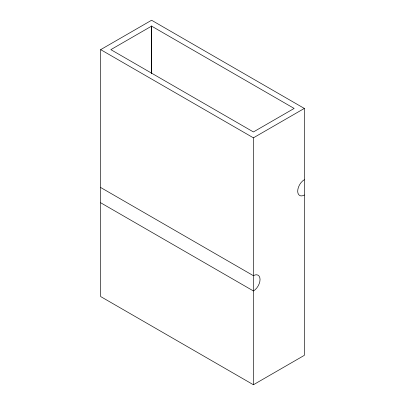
<?xml version="1.0" encoding="UTF-8"?>
<svg xmlns="http://www.w3.org/2000/svg" width="405" height="405" viewBox="0 0 405 405"><rect width="100%" height="100%" fill="white"/><g stroke="black" fill="none" stroke-linecap="round" stroke-linejoin="round"><path stroke-width="0.61" d="M100.648 187.495L100.673 49.643L151.586 20.25L304.327 108.434L304.327 355.357L253.414 384.75L100.673 296.566L100.648 187.495L253.388 275.678A9.381 5.417 -60 0 1 260.045 279.46A9.381 5.417 -60 0 1 253.439 290.967L253.414 384.75M151.566 73.249L151.586 25.93M304.327 108.434L253.414 137.832L253.439 290.967L100.698 202.784M151.586 26.128L110.854 49.643L253.414 131.949L294.146 108.434L151.586 26.128L151.586 73.543M100.673 49.643L253.414 137.832M304.352 195.023A9.381 5.417 -60 0 1 297.695 191.241A9.381 5.417 -60 0 1 304.302 179.734"/></g></svg>
